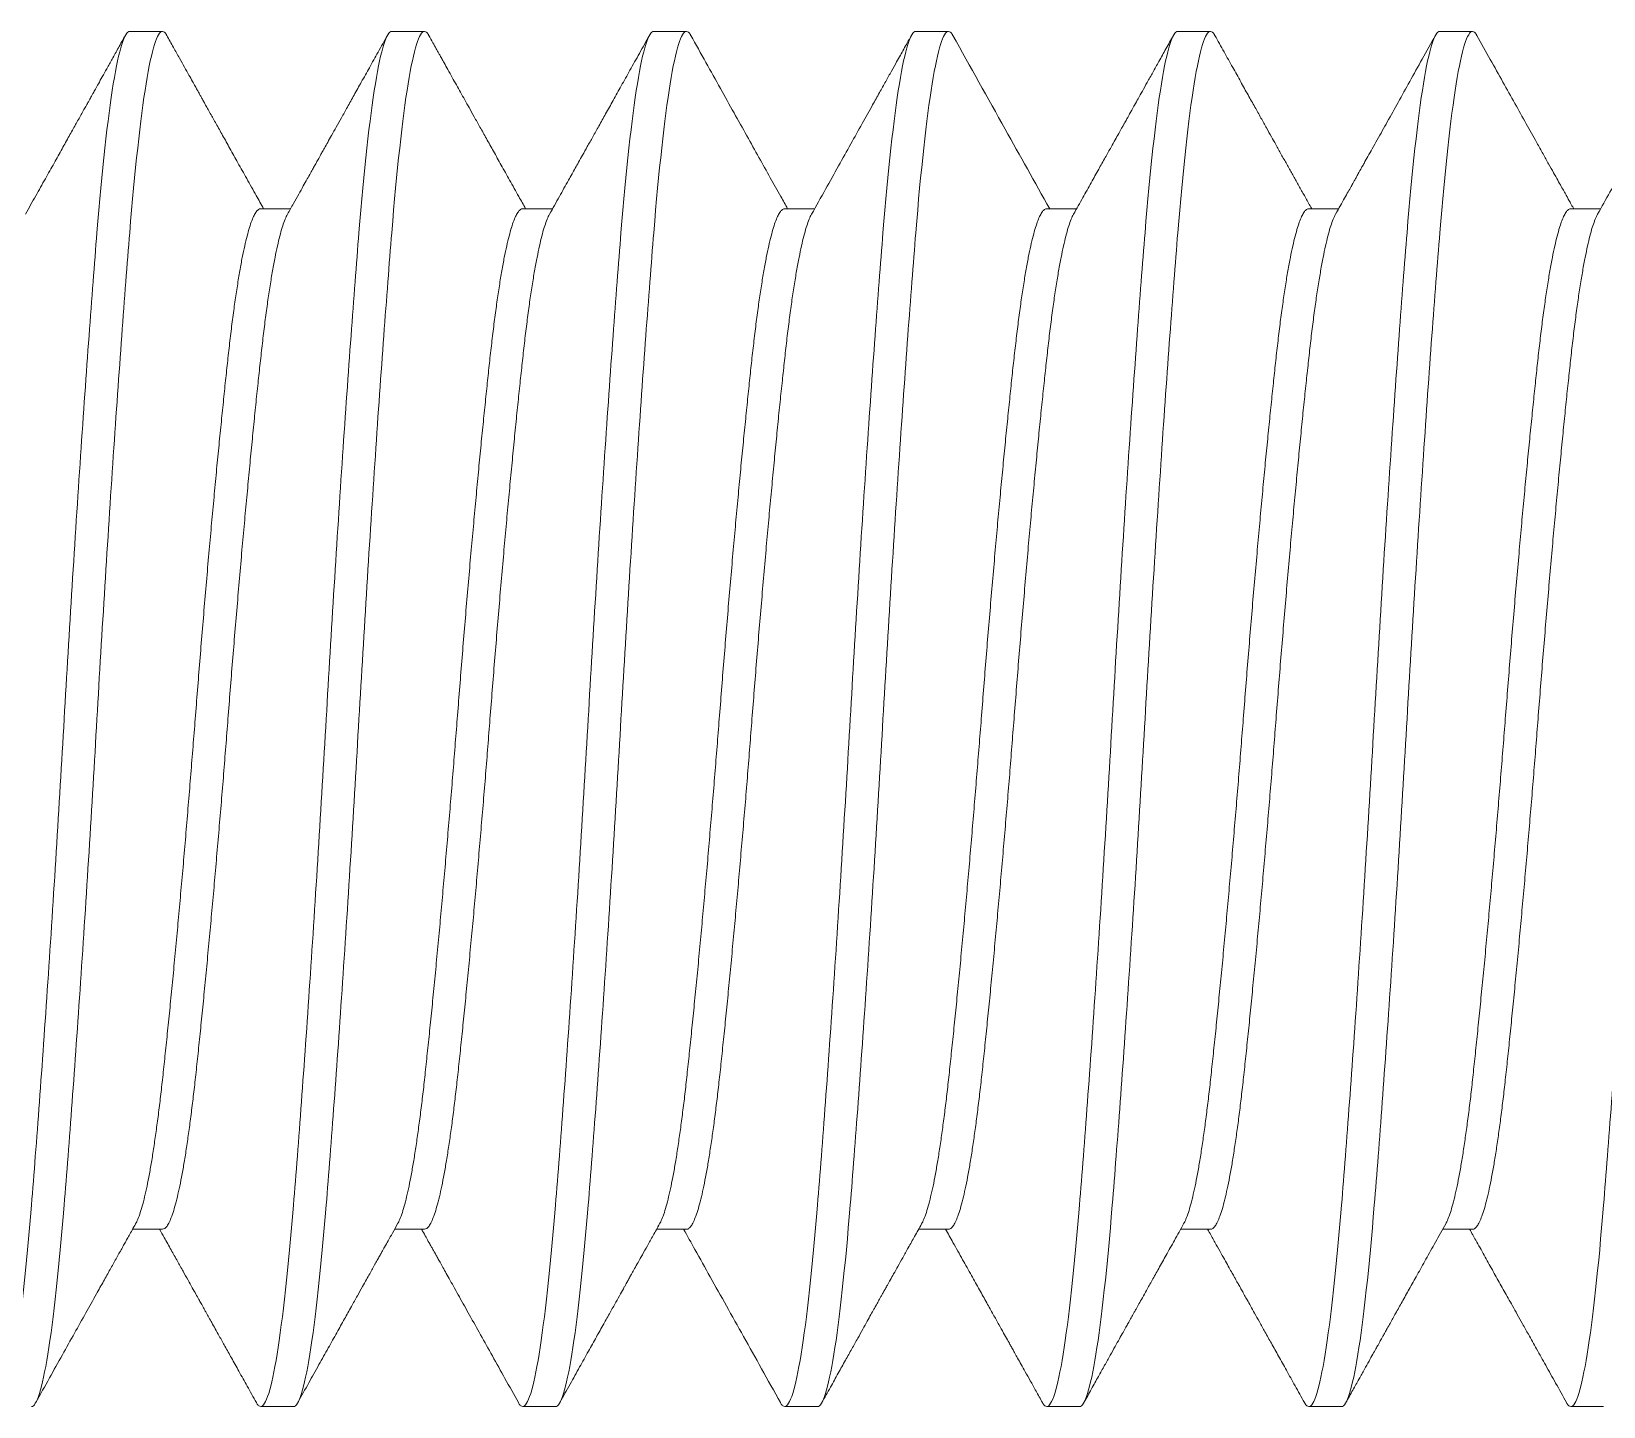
# Model space of a CAD drawing. Extents: x -82 to 113, y -82 to 93.
# Drawn here: x 26.8606 to 27.0481, y 69.8253 to 69.9893 of the extents above; entities that cross this region are included whole.
import ezdxf

# ---------------------------------------------------------------- set-up
doc = ezdxf.new("R2010")
doc.units = 0
doc.header["$MEASUREMENT"] = 0
doc.linetypes.add('SLD-Solid', pattern=[0])
doc.layers.get('0').update_dxf_attribs({"linetype": 'CONTINUOUS'})

# ---------------------------------------------------------------- blocks, each defined once
blk = doc.blocks.new('no 8-32 1.125')
at = {"color": 7, "linetype": 'SLD-Solid', "lineweight": 15}
for p, q in [((0.65625, 0.082), (0.65234, 0.082)), ((0.6875, 0.082), (0.68359, 0.082)), ((0.71875, 0.082), (0.71484, 0.082)), ((0.75, 0.082), (0.74609, 0.082)), ((0.78125, 0.082), (0.77734, 0.082)), ((0.8125, 0.082), (0.80859, 0.082)), ((0.64063, 0.06086), (0.63706, 0.06086)), ((0.67188, 0.06086), (0.66831, 0.06086)), ((0.70312, 0.06086), (0.69956, 0.06086)), ((0.73437, 0.06086), (0.73081, 0.06086)), ((0.76562, 0.06086), (0.76206, 0.06086)), ((0.79687, 0.06086), (0.79331, 0.06086)), ((0.65234, -0.06086), (0.65591, -0.06086)), ((0.68359, -0.06086), (0.68716, -0.06086)), ((0.71484, -0.06086), (0.71841, -0.06086)), ((0.74609, -0.06086), (0.74966, -0.06086)), ((0.77734, -0.06086), (0.78091, -0.06086)), ((0.80859, -0.06086), (0.81216, -0.06086)), ((0.63672, -0.082), (0.64063, -0.082)), ((0.66797, -0.082), (0.67187, -0.082)), ((0.69922, -0.082), (0.70312, -0.082)), ((0.73047, -0.082), (0.73437, -0.082)), ((0.76172, -0.082), (0.76562, -0.082)), ((0.79297, -0.082), (0.79688, -0.082))]:
    blk.add_line(p, q, dxfattribs=at)
for points, knots in [([(0.63672, -0.082), (0.63612, -0.082), (0.63544, -0.07992), (0.63409, -0.0716), (0.63341, -0.06538), (0.63221, -0.05059), (0.63154, -0.04143), (0.63018, -0.02133), (0.62951, -0.01046), (0.6283, 0.01046), (0.62763, 0.02133), (0.62628, 0.04143), (0.6256, 0.05059), (0.6244, 0.06538), (0.62372, 0.0716), (0.62237, 0.07992), (0.6217, 0.082), (0.62109, 0.082)], [0, 0, 0, 0, 0.125, 0.125, 0.25, 0.25, 0.375, 0.375, 0.5, 0.5, 0.625, 0.625, 0.75, 0.75, 0.875, 0.875, 1, 1, 1, 1]), ([(0.64063, -0.082), (0.64002, -0.082), (0.63935, -0.07992), (0.638, -0.0716), (0.63732, -0.06538), (0.63612, -0.05059), (0.63544, -0.04143), (0.63409, -0.02133), (0.63341, -0.01046), (0.63221, 0.01046), (0.63154, 0.02133), (0.63018, 0.04143), (0.62951, 0.05059), (0.6283, 0.06538), (0.62763, 0.0716), (0.62628, 0.07992), (0.6256, 0.082), (0.625, 0.082)], [0, 0, 0, 0, 0.125, 0.125, 0.25, 0.25, 0.375, 0.375, 0.5, 0.5, 0.625, 0.625, 0.75, 0.75, 0.875, 0.875, 1, 1, 1, 1]), ([(0.63742, 0.06021), (0.63728, 0.06046), (0.63703, 0.06092), (0.63667, 0.06156), (0.63636, 0.06212), (0.63606, 0.06264), (0.63576, 0.06319), (0.63543, 0.06378), (0.63497, 0.0646), (0.63436, 0.0657), (0.63358, 0.06709), (0.63261, 0.06881), (0.63146, 0.07088), (0.63011, 0.0733), (0.62866, 0.07589), (0.62712, 0.07865), (0.62606, 0.08055), (0.62552, 0.08153)], [0, 0, 0, 0, 0.035058, 0.064956, 0.089717, 0.113432, 0.139066, 0.166619, 0.196092, 0.255113, 0.320594, 0.392373, 0.497771, 0.611228, 0.732747, 0.862336, 1, 1, 1, 1]), ([(0.65183, 0.08153), (0.65146, 0.08087), (0.65077, 0.07963), (0.64978, 0.07786), (0.64889, 0.07627), (0.64811, 0.07487), (0.64747, 0.07371), (0.64694, 0.07277), (0.64653, 0.07204), (0.64621, 0.07147), (0.64598, 0.07104), (0.64581, 0.07075), (0.64569, 0.07052), (0.6456, 0.07037), (0.64554, 0.07026), (0.64547, 0.07014), (0.64537, 0.06995), (0.64519, 0.06964), (0.64494, 0.06918), (0.64459, 0.06856), (0.64416, 0.06779), (0.64365, 0.06688), (0.64306, 0.06582), (0.64239, 0.06462), (0.64164, 0.06328), (0.64093, 0.06201), (0.64046, 0.06119), (0.64028, 0.06086)], [0, 0, 0, 0, 0.094878, 0.180673, 0.257392, 0.325042, 0.383627, 0.425527, 0.461137, 0.49046, 0.508326, 0.522657, 0.533453, 0.540714, 0.544533, 0.549624, 0.558627, 0.571542, 0.594844, 0.625098, 0.662298, 0.706444, 0.757529, 0.81555, 0.880502, 0.952379, 1, 1, 1, 1]), ([(0.65234, 0.082), (0.65227, 0.08198), (0.65211, 0.08194), (0.65194, 0.08175), (0.65184, 0.08155), (0.65183, 0.08151)], [0, 0, 0, 0, 0.449375, 0.902575, 1, 1, 1, 1]), ([(0.66797, -0.082), (0.66737, -0.082), (0.66669, -0.07992), (0.66534, -0.0716), (0.66466, -0.06538), (0.66346, -0.05059), (0.66279, -0.04143), (0.66143, -0.02133), (0.66076, -0.01046), (0.65955, 0.01046), (0.65888, 0.02133), (0.65753, 0.04143), (0.65685, 0.05059), (0.65565, 0.06538), (0.65497, 0.0716), (0.65362, 0.07992), (0.65295, 0.082), (0.65234, 0.082)], [0, 0, 0, 0, 0.125, 0.125, 0.25, 0.25, 0.375, 0.375, 0.5, 0.5, 0.625, 0.625, 0.75, 0.75, 0.875, 0.875, 1, 1, 1, 1]), ([(0.67187, -0.082), (0.67127, -0.082), (0.6706, -0.07992), (0.66925, -0.0716), (0.66857, -0.06538), (0.66737, -0.05059), (0.66669, -0.04143), (0.66534, -0.02133), (0.66466, -0.01046), (0.66346, 0.01046), (0.66279, 0.02133), (0.66143, 0.04143), (0.66076, 0.05059), (0.65955, 0.06538), (0.65888, 0.0716), (0.65753, 0.07992), (0.65685, 0.082), (0.65625, 0.082)], [0, 0, 0, 0, 0.125, 0.125, 0.25, 0.25, 0.375, 0.375, 0.5, 0.5, 0.625, 0.625, 0.75, 0.75, 0.875, 0.875, 1, 1, 1, 1]), ([(0.66867, 0.06021), (0.66847, 0.06058), (0.66809, 0.06126), (0.66757, 0.06218), (0.66715, 0.06293), (0.66684, 0.06349), (0.66662, 0.06389), (0.66645, 0.06418), (0.66631, 0.06443), (0.66616, 0.0647), (0.66601, 0.06497), (0.66585, 0.06526), (0.66562, 0.06566), (0.66533, 0.06619), (0.66493, 0.0669), (0.66444, 0.06778), (0.66384, 0.06886), (0.66312, 0.07014), (0.6623, 0.07161), (0.66139, 0.07325), (0.66037, 0.07507), (0.65926, 0.07706), (0.65804, 0.07924), (0.6572, 0.08074), (0.65677, 0.08153)], [0, 0, 0, 0, 0.0517398, 0.0951227, 0.1301444, 0.1568006, 0.1745158, 0.1861396, 0.1978245, 0.2101675, 0.2231682, 0.2368272, 0.2511449, 0.2791149, 0.311686, 0.3506751, 0.4027741, 0.4631686, 0.5318622, 0.6088601, 0.6941663, 0.7877875, 0.8897299, 1, 1, 1, 1]), ([(0.68308, 0.08153), (0.68254, 0.08057), (0.68151, 0.07872), (0.68001, 0.07602), (0.6786, 0.0735), (0.67728, 0.07115), (0.67625, 0.0693), (0.67548, 0.06792), (0.67496, 0.06699), (0.6745, 0.06616), (0.67409, 0.06544), (0.6738, 0.06491), (0.67359, 0.06454), (0.67346, 0.0643), (0.67334, 0.06409), (0.67323, 0.06389), (0.6731, 0.06365), (0.67292, 0.06335), (0.6727, 0.06294), (0.6724, 0.06242), (0.67205, 0.06178), (0.67175, 0.06125), (0.67157, 0.06093), (0.67153, 0.06086)], [0, 0, 0, 0, 0.138756, 0.269153, 0.391203, 0.504916, 0.610301, 0.659826, 0.705173, 0.745258, 0.780084, 0.809653, 0.822465, 0.833964, 0.844149, 0.853022, 0.863314, 0.877685, 0.897503, 0.922765, 0.95347, 0.989614, 1, 1, 1, 1]), ([(0.68359, 0.082), (0.68352, 0.08198), (0.68336, 0.08194), (0.68319, 0.08175), (0.68309, 0.08155), (0.68308, 0.08151)], [0, 0, 0, 0, 0.449444, 0.902714, 1, 1, 1, 1]), ([(0.69922, -0.082), (0.69862, -0.082), (0.69794, -0.07992), (0.69659, -0.0716), (0.69591, -0.06538), (0.69471, -0.05059), (0.69404, -0.04143), (0.69268, -0.02133), (0.69201, -0.01046), (0.6908, 0.01046), (0.69013, 0.02133), (0.68878, 0.04143), (0.6881, 0.05059), (0.6869, 0.06538), (0.68622, 0.0716), (0.68487, 0.07992), (0.6842, 0.082), (0.68359, 0.082)], [0, 0, 0, 0, 0.125, 0.125, 0.25, 0.25, 0.375, 0.375, 0.5, 0.5, 0.625, 0.625, 0.75, 0.75, 0.875, 0.875, 1, 1, 1, 1]), ([(0.70312, -0.082), (0.70252, -0.082), (0.70185, -0.07992), (0.7005, -0.0716), (0.69982, -0.06538), (0.69862, -0.05059), (0.69794, -0.04143), (0.69659, -0.02133), (0.69591, -0.01046), (0.69471, 0.01046), (0.69404, 0.02133), (0.69268, 0.04143), (0.69201, 0.05059), (0.6908, 0.06538), (0.69013, 0.0716), (0.68878, 0.07992), (0.6881, 0.082), (0.6875, 0.082)], [0, 0, 0, 0, 0.125, 0.125, 0.25, 0.25, 0.375, 0.375, 0.5, 0.5, 0.625, 0.625, 0.75, 0.75, 0.875, 0.875, 1, 1, 1, 1]), ([(0.69992, 0.06021), (0.69966, 0.06068), (0.69917, 0.06155), (0.69849, 0.06278), (0.69789, 0.06385), (0.69738, 0.06476), (0.69696, 0.0655), (0.69664, 0.06607), (0.69641, 0.06648), (0.69626, 0.06676), (0.69613, 0.06699), (0.69601, 0.06721), (0.69587, 0.06746), (0.69561, 0.06792), (0.69522, 0.06862), (0.69466, 0.06963), (0.69399, 0.07083), (0.69322, 0.07221), (0.69235, 0.07375), (0.6914, 0.07546), (0.69035, 0.07734), (0.68922, 0.07938), (0.68843, 0.08079), (0.68802, 0.08153)], [0, 0, 0, 0, 0.0653687, 0.1231256, 0.1732644, 0.2157802, 0.2506674, 0.2779231, 0.2964734, 0.3083704, 0.3172781, 0.3277323, 0.3397472, 0.3533226, 0.3914971, 0.4383467, 0.4953977, 0.5601661, 0.632658, 0.7128791, 0.8008368, 0.8965413, 1, 1, 1, 1]), ([(0.71433, 0.08153), (0.71358, 0.08018), (0.71211, 0.07755), (0.70996, 0.0737), (0.70792, 0.07005), (0.70599, 0.0666), (0.70429, 0.06356), (0.70323, 0.06166), (0.70278, 0.06086)], [0, 0, 0, 0, 0.195578, 0.381662, 0.558258, 0.725374, 0.883017, 1, 1, 1, 1]), ([(0.71484, 0.082), (0.71477, 0.08198), (0.71461, 0.08194), (0.71444, 0.08175), (0.71434, 0.08155), (0.71433, 0.08151)], [0, 0, 0, 0, 0.449371, 0.902566, 1, 1, 1, 1]), ([(0.73047, -0.082), (0.72987, -0.082), (0.72919, -0.07992), (0.72784, -0.0716), (0.72716, -0.06538), (0.72596, -0.05059), (0.72529, -0.04143), (0.72393, -0.02133), (0.72326, -0.01046), (0.72205, 0.01046), (0.72138, 0.02133), (0.72003, 0.04143), (0.71935, 0.05059), (0.71815, 0.06538), (0.71747, 0.0716), (0.71612, 0.07992), (0.71545, 0.082), (0.71484, 0.082)], [0, 0, 0, 0, 0.125, 0.125, 0.25, 0.25, 0.375, 0.375, 0.5, 0.5, 0.625, 0.625, 0.75, 0.75, 0.875, 0.875, 1, 1, 1, 1]), ([(0.73437, -0.082), (0.73377, -0.082), (0.7331, -0.07992), (0.73175, -0.0716), (0.73107, -0.06538), (0.72987, -0.05059), (0.72919, -0.04143), (0.72784, -0.02133), (0.72716, -0.01046), (0.72596, 0.01046), (0.72529, 0.02133), (0.72393, 0.04143), (0.72326, 0.05059), (0.72205, 0.06538), (0.72138, 0.0716), (0.72003, 0.07992), (0.71935, 0.082), (0.71875, 0.082)], [0, 0, 0, 0, 0.125, 0.125, 0.25, 0.25, 0.375, 0.375, 0.5, 0.5, 0.625, 0.625, 0.75, 0.75, 0.875, 0.875, 1, 1, 1, 1]), ([(0.73117, 0.06022), (0.73089, 0.06071), (0.73036, 0.06166), (0.72961, 0.063), (0.72894, 0.0642), (0.72836, 0.06524), (0.72786, 0.06613), (0.72745, 0.06687), (0.72712, 0.06746), (0.72685, 0.06794), (0.72663, 0.06834), (0.72642, 0.0687), (0.72624, 0.06903), (0.7261, 0.06928), (0.72598, 0.0695), (0.72585, 0.06973), (0.72568, 0.07003), (0.72543, 0.07048), (0.72509, 0.07109), (0.72465, 0.07188), (0.72413, 0.07282), (0.72352, 0.07391), (0.72283, 0.07515), (0.72205, 0.07653), (0.7212, 0.07807), (0.72026, 0.07975), (0.71961, 0.08092), (0.71927, 0.08153)], [0, 0, 0, 0, 0.070211, 0.133329, 0.18935, 0.238266, 0.280071, 0.314764, 0.34234, 0.363189, 0.381655, 0.398942, 0.414701, 0.42725, 0.434826, 0.445168, 0.459414, 0.47756, 0.507825, 0.545031, 0.589176, 0.640267, 0.698306, 0.763293, 0.835235, 0.914135, 1, 1, 1, 1]), ([(0.74558, 0.08153), (0.74532, 0.08107), (0.74484, 0.0802), (0.74416, 0.07898), (0.74356, 0.07792), (0.74306, 0.07702), (0.74265, 0.07628), (0.74233, 0.07571), (0.7421, 0.07529), (0.74194, 0.07501), (0.74182, 0.07479), (0.7417, 0.07457), (0.74155, 0.07432), (0.7413, 0.07387), (0.74091, 0.07317), (0.74035, 0.07216), (0.73968, 0.07097), (0.73891, 0.06958), (0.73805, 0.06803), (0.73709, 0.06632), (0.73603, 0.06443), (0.735, 0.06259), (0.73432, 0.06138), (0.73403, 0.06086)], [0, 0, 0, 0, 0.066791, 0.125832, 0.177128, 0.220679, 0.256491, 0.284563, 0.303783, 0.316264, 0.325337, 0.335978, 0.348237, 0.362114, 0.401223, 0.449312, 0.508084, 0.574987, 0.650015, 0.733158, 0.824406, 0.923748, 1, 1, 1, 1]), ([(0.74609, 0.082), (0.74602, 0.08198), (0.74586, 0.08194), (0.74569, 0.08175), (0.74559, 0.08155), (0.74558, 0.08151)], [0, 0, 0, 0, 0.449293, 0.902409, 1, 1, 1, 1]), ([(0.76172, -0.082), (0.76112, -0.082), (0.76044, -0.07992), (0.75909, -0.0716), (0.75841, -0.06538), (0.75721, -0.05059), (0.75654, -0.04143), (0.75518, -0.02133), (0.75451, -0.01046), (0.7533, 0.01046), (0.75263, 0.02133), (0.75128, 0.04143), (0.7506, 0.05059), (0.7494, 0.06538), (0.74872, 0.0716), (0.74737, 0.07992), (0.7467, 0.082), (0.74609, 0.082)], [0, 0, 0, 0, 0.125, 0.125, 0.25, 0.25, 0.375, 0.375, 0.5, 0.5, 0.625, 0.625, 0.75, 0.75, 0.875, 0.875, 1, 1, 1, 1]), ([(0.76562, -0.082), (0.76502, -0.082), (0.76435, -0.07992), (0.763, -0.0716), (0.76232, -0.06538), (0.76112, -0.05059), (0.76044, -0.04143), (0.75909, -0.02133), (0.75841, -0.01046), (0.75721, 0.01046), (0.75654, 0.02133), (0.75518, 0.04143), (0.75451, 0.05059), (0.7533, 0.06538), (0.75263, 0.0716), (0.75128, 0.07992), (0.7506, 0.082), (0.75, 0.082)], [0, 0, 0, 0, 0.125, 0.125, 0.25, 0.25, 0.375, 0.375, 0.5, 0.5, 0.625, 0.625, 0.75, 0.75, 0.875, 0.875, 1, 1, 1, 1]), ([(0.76242, 0.06021), (0.76206, 0.06087), (0.76136, 0.06212), (0.76037, 0.06389), (0.75948, 0.06548), (0.75869, 0.06688), (0.75804, 0.06804), (0.75752, 0.06899), (0.7571, 0.06972), (0.75678, 0.0703), (0.75655, 0.07072), (0.75638, 0.07102), (0.75625, 0.07124), (0.75617, 0.0714), (0.75611, 0.07151), (0.75604, 0.07163), (0.75594, 0.07182), (0.75576, 0.07213), (0.75551, 0.07258), (0.75516, 0.0732), (0.75473, 0.07397), (0.75422, 0.07488), (0.75364, 0.07593), (0.75297, 0.07713), (0.75222, 0.07847), (0.7514, 0.07995), (0.75082, 0.08099), (0.75052, 0.08153)], [0, 0, 0, 0, 0.092138, 0.175505, 0.250094, 0.315894, 0.372901, 0.413683, 0.448351, 0.476901, 0.494296, 0.508249, 0.518757, 0.525822, 0.52953, 0.534453, 0.543152, 0.555625, 0.578127, 0.607344, 0.643274, 0.685922, 0.735287, 0.791375, 0.854188, 0.923727, 1, 1, 1, 1]), ([(0.77683, 0.08153), (0.77645, 0.08086), (0.77574, 0.07957), (0.7747, 0.07772), (0.77376, 0.07603), (0.77291, 0.07451), (0.77215, 0.07315), (0.77148, 0.07195), (0.77091, 0.07092), (0.77042, 0.07005), (0.77003, 0.06934), (0.76974, 0.06883), (0.76954, 0.06847), (0.76939, 0.06821), (0.76925, 0.06796), (0.76911, 0.0677), (0.76897, 0.06746), (0.76884, 0.06722), (0.76868, 0.06694), (0.76847, 0.06655), (0.76818, 0.06604), (0.76782, 0.0654), (0.76739, 0.06462), (0.76688, 0.06371), (0.76629, 0.06266), (0.76575, 0.0617), (0.76541, 0.06108), (0.76528, 0.06086)], [0, 0, 0, 0, 0.097415, 0.186909, 0.268486, 0.342154, 0.407917, 0.46578, 0.515746, 0.557817, 0.591998, 0.61829, 0.632242, 0.643953, 0.656212, 0.66905, 0.681584, 0.691302, 0.704084, 0.722236, 0.746889, 0.778041, 0.815689, 0.859832, 0.910463, 0.967579, 1, 1, 1, 1]), ([(0.77734, 0.082), (0.77727, 0.08198), (0.77711, 0.08194), (0.77694, 0.08175), (0.77684, 0.08155), (0.77683, 0.08151)], [0, 0, 0, 0, 0.449589, 0.903004, 1, 1, 1, 1]), ([(0.79297, -0.082), (0.79237, -0.082), (0.79169, -0.07992), (0.79034, -0.0716), (0.78966, -0.06538), (0.78846, -0.05059), (0.78779, -0.04143), (0.78643, -0.02133), (0.78576, -0.01046), (0.78455, 0.01046), (0.78388, 0.02133), (0.78253, 0.04143), (0.78185, 0.05059), (0.78065, 0.06538), (0.77997, 0.0716), (0.77862, 0.07992), (0.77795, 0.082), (0.77734, 0.082)], [0, 0, 0, 0, 0.125, 0.125, 0.25, 0.25, 0.375, 0.375, 0.5, 0.5, 0.625, 0.625, 0.75, 0.75, 0.875, 0.875, 1, 1, 1, 1]), ([(0.79688, -0.082), (0.79627, -0.082), (0.7956, -0.07992), (0.79425, -0.0716), (0.79357, -0.06538), (0.79237, -0.05059), (0.79169, -0.04143), (0.79034, -0.02133), (0.78966, -0.01046), (0.78846, 0.01046), (0.78779, 0.02133), (0.78643, 0.04143), (0.78576, 0.05059), (0.78455, 0.06538), (0.78388, 0.0716), (0.78253, 0.07992), (0.78185, 0.082), (0.78125, 0.082)], [0, 0, 0, 0, 0.125, 0.125, 0.25, 0.25, 0.375, 0.375, 0.5, 0.5, 0.625, 0.625, 0.75, 0.75, 0.875, 0.875, 1, 1, 1, 1]), ([(0.79367, 0.06021), (0.79326, 0.06095), (0.79248, 0.06235), (0.79134, 0.06438), (0.7903, 0.06625), (0.78935, 0.06794), (0.7885, 0.06947), (0.78773, 0.07083), (0.78715, 0.07188), (0.78672, 0.07265), (0.78643, 0.07317), (0.7862, 0.07358), (0.78602, 0.07391), (0.78588, 0.07416), (0.78574, 0.0744), (0.78557, 0.07472), (0.78531, 0.07518), (0.78495, 0.07582), (0.7845, 0.07663), (0.78395, 0.07761), (0.78331, 0.07877), (0.78257, 0.08009), (0.78204, 0.08103), (0.78177, 0.08153)], [0, 0, 0, 0, 0.103043, 0.198276, 0.285689, 0.365269, 0.437007, 0.500897, 0.556929, 0.585224, 0.609194, 0.628834, 0.644143, 0.655123, 0.663839, 0.677784, 0.699748, 0.729729, 0.767731, 0.813756, 0.867806, 0.929887, 1, 1, 1, 1]), ([(0.80808, 0.08153), (0.80765, 0.08075), (0.80682, 0.07927), (0.80563, 0.07714), (0.80455, 0.0752), (0.80363, 0.07355), (0.80286, 0.07218), (0.80223, 0.07105), (0.80166, 0.07003), (0.80099, 0.06882), (0.80018, 0.06739), (0.79923, 0.06568), (0.79826, 0.06394), (0.79735, 0.06233), (0.79677, 0.06129), (0.79653, 0.06086)], [0, 0, 0, 0, 0.112282, 0.215382, 0.309309, 0.394069, 0.454238, 0.508756, 0.557622, 0.602212, 0.683583, 0.766067, 0.84966, 0.937093, 1, 1, 1, 1]), ([(0.80859, 0.082), (0.80852, 0.08198), (0.80836, 0.08194), (0.80819, 0.08175), (0.80809, 0.08155), (0.80808, 0.08151)], [0, 0, 0, 0, 0.449304, 0.902432, 1, 1, 1, 1]), ([(0.82422, -0.082), (0.82362, -0.082), (0.82294, -0.07992), (0.82159, -0.0716), (0.82091, -0.06538), (0.81971, -0.05059), (0.81904, -0.04143), (0.81768, -0.02133), (0.81701, -0.01046), (0.8158, 0.01046), (0.81513, 0.02133), (0.81378, 0.04143), (0.8131, 0.05059), (0.8119, 0.06538), (0.81122, 0.0716), (0.80987, 0.07992), (0.8092, 0.082), (0.80859, 0.082)], [0, 0, 0, 0, 0.125, 0.125, 0.25, 0.25, 0.375, 0.375, 0.5, 0.5, 0.625, 0.625, 0.75, 0.75, 0.875, 0.875, 1, 1, 1, 1]), ([(0.65234, -0.06086), (0.65226, -0.06084), (0.65209, -0.06081), (0.65182, -0.06053), (0.65155, -0.06008), (0.65128, -0.05945), (0.651, -0.05863), (0.65072, -0.05762), (0.65043, -0.05644), (0.65014, -0.05506), (0.64985, -0.05348), (0.64956, -0.0517), (0.64927, -0.04976), (0.64898, -0.04766), (0.64871, -0.04542), (0.64844, -0.04309), (0.64818, -0.04067), (0.64792, -0.03815), (0.64765, -0.03549), (0.64737, -0.03271), (0.64709, -0.02982), (0.64681, -0.02683), (0.64652, -0.02375), (0.64624, -0.02054), (0.64594, -0.01722), (0.64565, -0.01381), (0.64536, -0.01036), (0.64508, -0.0069), (0.6448, -0.00345), (0.64454, -0.00005), (0.64427, 0.00329), (0.64401, 0.00658), (0.64374, 0.00989), (0.64346, 0.01318), (0.64319, 0.01645), (0.6429, 0.01968), (0.64262, 0.02285), (0.64233, 0.02601), (0.64204, 0.02912), (0.64174, 0.03217), (0.64146, 0.0351), (0.64117, 0.0379), (0.64089, 0.04055), (0.64063, 0.04302), (0.64037, 0.04532), (0.6401, 0.04746), (0.63983, 0.04947), (0.63956, 0.05135), (0.63928, 0.05309), (0.639, 0.05466), (0.63871, 0.05607), (0.63842, 0.05732), (0.63813, 0.05841), (0.63784, 0.0593), (0.6376, 0.0599), (0.63747, 0.06012), (0.63742, 0.06019)], [0, 0, 0, 0, 0.0179451, 0.0360839, 0.0543668, 0.0727675, 0.0912586, 0.1098118, 0.1283983, 0.146989, 0.1664374, 0.1858252, 0.2051195, 0.2242888, 0.2433027, 0.2621323, 0.280102, 0.2982408, 0.3165237, 0.3349244, 0.3534154, 0.3719686, 0.3905552, 0.4091459, 0.4285943, 0.447982, 0.4672764, 0.4864457, 0.5054596, 0.5242891, 0.5422588, 0.5603976, 0.5786805, 0.5970812, 0.6155723, 0.6341255, 0.652712, 0.6713027, 0.6907511, 0.7101389, 0.7294332, 0.7486026, 0.7676165, 0.786446, 0.8044157, 0.8225545, 0.8408374, 0.8592381, 0.8777292, 0.8962824, 0.9148689, 0.9334596, 0.952908, 0.9722957, 0.9915901, 1, 1, 1, 1]), ([(0.65554, -0.0602), (0.65552, -0.06015), (0.6554, -0.05996), (0.65518, -0.05944), (0.6549, -0.05863), (0.65462, -0.05762), (0.65434, -0.05644), (0.65405, -0.05506), (0.65376, -0.05348), (0.65346, -0.0517), (0.65317, -0.04976), (0.65289, -0.04766), (0.65261, -0.04542), (0.65235, -0.04309), (0.65209, -0.04067), (0.65182, -0.03815), (0.65155, -0.03549), (0.65128, -0.03271), (0.651, -0.02982), (0.65072, -0.02683), (0.65043, -0.02375), (0.65014, -0.02054), (0.64985, -0.01722), (0.64956, -0.01381), (0.64927, -0.01036), (0.64898, -0.0069), (0.64871, -0.00345), (0.64844, -0.00005), (0.64818, 0.00329), (0.64792, 0.00658), (0.64765, 0.00989), (0.64737, 0.01318), (0.64709, 0.01645), (0.64681, 0.01968), (0.64652, 0.02285), (0.64624, 0.02601), (0.64594, 0.02912), (0.64565, 0.03217), (0.64536, 0.0351), (0.64508, 0.0379), (0.6448, 0.04055), (0.64454, 0.04302), (0.64427, 0.04532), (0.64401, 0.04746), (0.64374, 0.04947), (0.64346, 0.05135), (0.64319, 0.05309), (0.6429, 0.05466), (0.64262, 0.05607), (0.64233, 0.05732), (0.64204, 0.05841), (0.64174, 0.05931), (0.64146, 0.06001), (0.64117, 0.0605), (0.64089, 0.0608), (0.64071, 0.06084), (0.64063, 0.06086)], [0, 0, 0, 0, 0.005813, 0.024213, 0.042704, 0.061257, 0.079843, 0.098433, 0.117882, 0.137269, 0.156563, 0.175732, 0.194746, 0.213575, 0.231544, 0.249683, 0.267965, 0.286366, 0.304857, 0.32341, 0.341996, 0.360586, 0.380034, 0.399422, 0.418716, 0.437885, 0.456898, 0.475728, 0.493697, 0.511836, 0.530118, 0.548519, 0.567009, 0.585562, 0.604149, 0.622739, 0.642187, 0.661574, 0.680869, 0.700038, 0.719051, 0.73788, 0.75585, 0.773988, 0.792271, 0.810671, 0.829162, 0.847715, 0.866301, 0.884892, 0.90434, 0.923727, 0.943021, 0.96219, 0.981204, 1, 1, 1, 1]), ([(0.68359, -0.06086), (0.68351, -0.06084), (0.68334, -0.06081), (0.68307, -0.06053), (0.6828, -0.06008), (0.68253, -0.05945), (0.68225, -0.05863), (0.68197, -0.05762), (0.68168, -0.05644), (0.68139, -0.05506), (0.6811, -0.05348), (0.68081, -0.0517), (0.68052, -0.04976), (0.68023, -0.04766), (0.67996, -0.04542), (0.67969, -0.04309), (0.67943, -0.04067), (0.67917, -0.03815), (0.6789, -0.03549), (0.67862, -0.03271), (0.67834, -0.02982), (0.67806, -0.02683), (0.67778, -0.02375), (0.67749, -0.02054), (0.67719, -0.01722), (0.6769, -0.01381), (0.67661, -0.01036), (0.67633, -0.0069), (0.67605, -0.00345), (0.67579, -0.00005), (0.67552, 0.00329), (0.67526, 0.00658), (0.67499, 0.00989), (0.67471, 0.01318), (0.67444, 0.01645), (0.67415, 0.01968), (0.67387, 0.02285), (0.67358, 0.02601), (0.67329, 0.02912), (0.67299, 0.03217), (0.67271, 0.0351), (0.67242, 0.0379), (0.67214, 0.04055), (0.67188, 0.04302), (0.67162, 0.04532), (0.67135, 0.04746), (0.67108, 0.04947), (0.67081, 0.05135), (0.67053, 0.05309), (0.67025, 0.05466), (0.66996, 0.05607), (0.66967, 0.05732), (0.66938, 0.05841), (0.66909, 0.0593), (0.66885, 0.0599), (0.66872, 0.06012), (0.66867, 0.06019)], [0, 0, 0, 0, 0.017963, 0.036102, 0.054384, 0.072785, 0.091275, 0.109828, 0.128414, 0.147005, 0.166453, 0.18584, 0.205134, 0.224303, 0.243317, 0.262146, 0.280115, 0.298254, 0.316536, 0.334937, 0.353427, 0.37198, 0.390566, 0.409157, 0.428605, 0.447992, 0.467286, 0.486455, 0.505469, 0.524298, 0.542267, 0.560406, 0.578688, 0.597089, 0.615579, 0.634132, 0.652718, 0.671309, 0.690757, 0.710144, 0.729438, 0.748607, 0.767621, 0.78645, 0.804419, 0.822558, 0.84084, 0.859241, 0.877731, 0.896284, 0.91487, 0.933461, 0.952909, 0.972296, 0.99159, 1, 1, 1, 1]), ([(0.68679, -0.0602), (0.68677, -0.06015), (0.68665, -0.05996), (0.68643, -0.05944), (0.68615, -0.05863), (0.68587, -0.05762), (0.68559, -0.05644), (0.6853, -0.05506), (0.68501, -0.05348), (0.68471, -0.0517), (0.68442, -0.04976), (0.68414, -0.04766), (0.68386, -0.04542), (0.6836, -0.04309), (0.68334, -0.04067), (0.68307, -0.03815), (0.6828, -0.03549), (0.68253, -0.03271), (0.68225, -0.02982), (0.68197, -0.02683), (0.68168, -0.02375), (0.68139, -0.02054), (0.6811, -0.01722), (0.68081, -0.01381), (0.68052, -0.01036), (0.68023, -0.0069), (0.67996, -0.00345), (0.67969, -0.00005), (0.67943, 0.00329), (0.67917, 0.00658), (0.6789, 0.00989), (0.67862, 0.01318), (0.67834, 0.01645), (0.67806, 0.01968), (0.67778, 0.02285), (0.67749, 0.02601), (0.67719, 0.02912), (0.6769, 0.03217), (0.67661, 0.0351), (0.67633, 0.0379), (0.67605, 0.04055), (0.67579, 0.04302), (0.67552, 0.04532), (0.67526, 0.04746), (0.67499, 0.04947), (0.67471, 0.05135), (0.67444, 0.05309), (0.67415, 0.05466), (0.67387, 0.05607), (0.67358, 0.05732), (0.67329, 0.05841), (0.67299, 0.05931), (0.67271, 0.06001), (0.67242, 0.0605), (0.67214, 0.0608), (0.67196, 0.06084), (0.67188, 0.06086)], [0, 0, 0, 0, 0.005789, 0.024189, 0.04268, 0.061233, 0.07982, 0.09841, 0.117859, 0.137246, 0.15654, 0.17571, 0.194723, 0.213553, 0.231522, 0.249661, 0.267944, 0.286344, 0.304835, 0.323388, 0.341975, 0.360565, 0.380014, 0.399401, 0.418695, 0.437865, 0.456878, 0.475708, 0.493677, 0.511816, 0.530099, 0.548499, 0.56699, 0.585543, 0.60413, 0.62272, 0.642169, 0.661556, 0.68085, 0.70002, 0.719033, 0.737863, 0.755832, 0.773971, 0.792254, 0.810654, 0.829145, 0.847698, 0.866285, 0.884875, 0.904324, 0.923711, 0.943005, 0.962175, 0.981188, 1, 1, 1, 1]), ([(0.71484, -0.06086), (0.71484, -0.06086), (0.71476, -0.06089), (0.71459, -0.06079), (0.71432, -0.06054), (0.71405, -0.06008), (0.71378, -0.05945), (0.7135, -0.05863), (0.71322, -0.05762), (0.71293, -0.05644), (0.71264, -0.05506), (0.71235, -0.05348), (0.71206, -0.0517), (0.71177, -0.04976), (0.71148, -0.04766), (0.71121, -0.04542), (0.71094, -0.04309), (0.71068, -0.04067), (0.71042, -0.03815), (0.71015, -0.03549), (0.70987, -0.03271), (0.70959, -0.02982), (0.70931, -0.02683), (0.70902, -0.02375), (0.70874, -0.02054), (0.70844, -0.01722), (0.70815, -0.01381), (0.70786, -0.01036), (0.70758, -0.0069), (0.7073, -0.00345), (0.70704, -0.00005), (0.70677, 0.00329), (0.70651, 0.00658), (0.70624, 0.00989), (0.70596, 0.01318), (0.70569, 0.01645), (0.7054, 0.01968), (0.70512, 0.02285), (0.70483, 0.02601), (0.70454, 0.02912), (0.70424, 0.03217), (0.70395, 0.0351), (0.70367, 0.0379), (0.70339, 0.04055), (0.70313, 0.04302), (0.70287, 0.04532), (0.7026, 0.04746), (0.70233, 0.04947), (0.70206, 0.05135), (0.70178, 0.05309), (0.7015, 0.05466), (0.70121, 0.05607), (0.70092, 0.05732), (0.70063, 0.05841), (0.70034, 0.0593), (0.7001, 0.0599), (0.69997, 0.06012), (0.69992, 0.06019)], [0, 0, 0, 0, 0.000016, 0.017985, 0.036123, 0.054405, 0.072804, 0.091294, 0.109847, 0.128432, 0.147022, 0.166469, 0.185856, 0.205149, 0.224318, 0.243331, 0.262159, 0.280128, 0.298266, 0.316548, 0.334947, 0.353437, 0.37199, 0.390575, 0.409165, 0.428612, 0.447999, 0.467292, 0.48646, 0.505473, 0.524302, 0.542271, 0.560408, 0.57869, 0.59709, 0.61558, 0.634132, 0.652718, 0.671308, 0.690755, 0.710142, 0.729435, 0.748603, 0.767616, 0.786445, 0.804413, 0.822551, 0.840833, 0.859233, 0.877723, 0.896275, 0.914861, 0.933451, 0.952898, 0.972285, 0.991578, 1, 1, 1, 1]), ([(0.71804, -0.0602), (0.71802, -0.06015), (0.7179, -0.05996), (0.71768, -0.05944), (0.7174, -0.05863), (0.71712, -0.05762), (0.71684, -0.05644), (0.71655, -0.05506), (0.71626, -0.05348), (0.71596, -0.0517), (0.71567, -0.04976), (0.71539, -0.04766), (0.71511, -0.04542), (0.71485, -0.04309), (0.71459, -0.04067), (0.71432, -0.03815), (0.71405, -0.03549), (0.71378, -0.03271), (0.7135, -0.02982), (0.71322, -0.02683), (0.71293, -0.02375), (0.71264, -0.02054), (0.71235, -0.01722), (0.71206, -0.01381), (0.71177, -0.01036), (0.71148, -0.0069), (0.71121, -0.00345), (0.71094, -0.00005), (0.71068, 0.00329), (0.71042, 0.00658), (0.71015, 0.00989), (0.70987, 0.01318), (0.70959, 0.01645), (0.70931, 0.01968), (0.70902, 0.02285), (0.70874, 0.02601), (0.70844, 0.02912), (0.70815, 0.03217), (0.70786, 0.0351), (0.70758, 0.0379), (0.7073, 0.04055), (0.70704, 0.04302), (0.70677, 0.04532), (0.70651, 0.04746), (0.70624, 0.04947), (0.70596, 0.05135), (0.70569, 0.05309), (0.7054, 0.05466), (0.70512, 0.05607), (0.70483, 0.05732), (0.70454, 0.05841), (0.70424, 0.05931), (0.70395, 0.06), (0.70368, 0.0605), (0.70338, 0.06078), (0.70325, 0.06089), (0.70312, 0.06086), (0.70312, 0.06086)], [0, 0, 0, 0, 0.005808, 0.024208, 0.042698, 0.06125, 0.079836, 0.098426, 0.117873, 0.13726, 0.156553, 0.175722, 0.194735, 0.213563, 0.231532, 0.24967, 0.267952, 0.286352, 0.304842, 0.323394, 0.34198, 0.36057, 0.380017, 0.399404, 0.418698, 0.437866, 0.456879, 0.475708, 0.493677, 0.511814, 0.530096, 0.548496, 0.566986, 0.585539, 0.604124, 0.622714, 0.642162, 0.661549, 0.680842, 0.70001, 0.719023, 0.737852, 0.755821, 0.773959, 0.792241, 0.810641, 0.829131, 0.847683, 0.866269, 0.884859, 0.904306, 0.923693, 0.942986, 0.962155, 0.981168, 0.999996, 1, 1, 1, 1]), ([(0.74609, -0.06086), (0.74609, -0.06086), (0.74601, -0.06089), (0.74584, -0.06079), (0.74557, -0.06054), (0.7453, -0.06008), (0.74503, -0.05945), (0.74475, -0.05863), (0.74447, -0.05762), (0.74418, -0.05644), (0.74389, -0.05506), (0.7436, -0.05348), (0.74331, -0.0517), (0.74302, -0.04976), (0.74273, -0.04766), (0.74246, -0.04542), (0.74219, -0.04309), (0.74193, -0.04067), (0.74167, -0.03815), (0.7414, -0.03549), (0.74112, -0.03271), (0.74084, -0.02982), (0.74056, -0.02683), (0.74027, -0.02375), (0.73999, -0.02054), (0.73969, -0.01722), (0.7394, -0.01381), (0.73911, -0.01036), (0.73883, -0.0069), (0.73855, -0.00345), (0.73829, -0.00005), (0.73802, 0.00329), (0.73776, 0.00658), (0.73749, 0.00989), (0.73721, 0.01318), (0.73694, 0.01645), (0.73665, 0.01968), (0.73637, 0.02285), (0.73608, 0.02601), (0.73579, 0.02912), (0.73549, 0.03217), (0.73521, 0.0351), (0.73492, 0.0379), (0.73464, 0.04055), (0.73438, 0.04302), (0.73412, 0.04532), (0.73385, 0.04746), (0.73358, 0.04947), (0.73331, 0.05135), (0.73303, 0.05309), (0.73275, 0.05466), (0.73246, 0.05607), (0.73217, 0.05732), (0.73188, 0.05841), (0.73159, 0.0593), (0.73135, 0.0599), (0.73122, 0.06012), (0.73117, 0.06019)], [0, 0, 0, 0, 0.000038, 0.018006, 0.036143, 0.054425, 0.072824, 0.091313, 0.109865, 0.128449, 0.147038, 0.166485, 0.185871, 0.205164, 0.224331, 0.243343, 0.262171, 0.280139, 0.298277, 0.316558, 0.334957, 0.353446, 0.371998, 0.390583, 0.409172, 0.428618, 0.448004, 0.467297, 0.486464, 0.505477, 0.524305, 0.542273, 0.56041, 0.578691, 0.59709, 0.615579, 0.634131, 0.652716, 0.671305, 0.690752, 0.710138, 0.72943, 0.748598, 0.76761, 0.786438, 0.804406, 0.822543, 0.840824, 0.859223, 0.877713, 0.896264, 0.914849, 0.933438, 0.952885, 0.972271, 0.991563, 1, 1, 1, 1]), ([(0.74929, -0.0602), (0.74927, -0.06015), (0.74915, -0.05996), (0.74893, -0.05944), (0.74865, -0.05863), (0.74837, -0.05762), (0.74809, -0.05644), (0.7478, -0.05506), (0.74751, -0.05348), (0.74721, -0.0517), (0.74692, -0.04976), (0.74664, -0.04766), (0.74636, -0.04542), (0.7461, -0.04309), (0.74584, -0.04067), (0.74557, -0.03815), (0.7453, -0.03549), (0.74503, -0.03271), (0.74475, -0.02982), (0.74447, -0.02683), (0.74418, -0.02375), (0.74389, -0.02054), (0.7436, -0.01722), (0.74331, -0.01381), (0.74302, -0.01036), (0.74273, -0.0069), (0.74246, -0.00345), (0.74219, -0.00005), (0.74193, 0.00329), (0.74167, 0.00658), (0.7414, 0.00989), (0.74112, 0.01318), (0.74084, 0.01645), (0.74056, 0.01968), (0.74027, 0.02285), (0.73999, 0.02601), (0.73969, 0.02912), (0.7394, 0.03217), (0.73911, 0.0351), (0.73883, 0.0379), (0.73855, 0.04055), (0.73829, 0.04302), (0.73802, 0.04532), (0.73776, 0.04746), (0.73749, 0.04947), (0.73721, 0.05135), (0.73694, 0.05309), (0.73665, 0.05466), (0.73637, 0.05607), (0.73608, 0.05732), (0.73579, 0.05841), (0.73549, 0.05931), (0.73521, 0.06), (0.73492, 0.0605), (0.73465, 0.06078), (0.73446, 0.06089), (0.73437, 0.06086), (0.73437, 0.06086)], [0, 0, 0, 0, 0.005814, 0.024214, 0.042703, 0.061255, 0.07984, 0.098429, 0.117876, 0.137262, 0.156555, 0.175723, 0.194735, 0.213563, 0.231532, 0.249669, 0.26795, 0.28635, 0.304839, 0.323391, 0.341976, 0.360565, 0.380012, 0.399398, 0.418691, 0.437859, 0.456871, 0.475699, 0.493668, 0.511805, 0.530086, 0.548486, 0.566975, 0.585527, 0.604112, 0.622701, 0.642148, 0.661534, 0.680827, 0.699995, 0.719007, 0.737835, 0.755804, 0.773941, 0.792222, 0.810622, 0.829111, 0.847663, 0.866248, 0.884837, 0.904284, 0.92367, 0.942963, 0.962131, 0.981143, 0.999971, 1, 1, 1, 1]), ([(0.77734, -0.06086), (0.77734, -0.06086), (0.77726, -0.06089), (0.77709, -0.06079), (0.77682, -0.06054), (0.77655, -0.06008), (0.77628, -0.05945), (0.776, -0.05863), (0.77572, -0.05762), (0.77543, -0.05644), (0.77514, -0.05506), (0.77485, -0.05348), (0.77456, -0.0517), (0.77427, -0.04976), (0.77398, -0.04766), (0.77371, -0.04542), (0.77344, -0.04309), (0.77318, -0.04067), (0.77292, -0.03815), (0.77265, -0.03549), (0.77237, -0.03271), (0.77209, -0.02982), (0.77181, -0.02683), (0.77153, -0.02375), (0.77124, -0.02054), (0.77094, -0.01722), (0.77065, -0.01381), (0.77036, -0.01036), (0.77008, -0.0069), (0.7698, -0.00345), (0.76954, -0.00005), (0.76927, 0.00329), (0.76901, 0.00658), (0.76874, 0.00989), (0.76846, 0.01318), (0.76819, 0.01645), (0.7679, 0.01968), (0.76762, 0.02285), (0.76733, 0.02601), (0.76704, 0.02912), (0.76674, 0.03217), (0.76646, 0.0351), (0.76617, 0.0379), (0.76589, 0.04055), (0.76563, 0.04302), (0.76537, 0.04532), (0.7651, 0.04746), (0.76483, 0.04947), (0.76456, 0.05135), (0.76428, 0.05309), (0.764, 0.05466), (0.76371, 0.05607), (0.76342, 0.05732), (0.76313, 0.05841), (0.76284, 0.0593), (0.7626, 0.0599), (0.76247, 0.06012), (0.76242, 0.06019)], [0, 0, 0, 0, 0.0000396, 0.0180077, 0.0361449, 0.0544263, 0.0728254, 0.0913148, 0.1098664, 0.1284513, 0.1470404, 0.1664871, 0.1858731, 0.2051658, 0.2243334, 0.2433457, 0.2621736, 0.2801417, 0.2982789, 0.3165602, 0.3349593, 0.3534487, 0.3720003, 0.3905852, 0.4091743, 0.428621, 0.4480071, 0.4672997, 0.4864674, 0.5054796, 0.5243075, 0.5422756, 0.5604128, 0.5786942, 0.5970933, 0.6155827, 0.6341343, 0.6527192, 0.6713083, 0.690755, 0.710141, 0.7294337, 0.7486013, 0.7676136, 0.7864415, 0.8044096, 0.8225468, 0.8408281, 0.8592272, 0.8777167, 0.8962682, 0.9148532, 0.9334422, 0.9528889, 0.972275, 0.9915676, 1, 1, 1, 1]), ([(0.78054, -0.0602), (0.78052, -0.06015), (0.7804, -0.05996), (0.78018, -0.05944), (0.7799, -0.05863), (0.77962, -0.05762), (0.77934, -0.05644), (0.77905, -0.05506), (0.77876, -0.05348), (0.77846, -0.0517), (0.77817, -0.04976), (0.77789, -0.04766), (0.77761, -0.04542), (0.77735, -0.04309), (0.77709, -0.04067), (0.77682, -0.03815), (0.77655, -0.03549), (0.77628, -0.03271), (0.776, -0.02982), (0.77572, -0.02683), (0.77543, -0.02375), (0.77514, -0.02054), (0.77485, -0.01722), (0.77456, -0.01381), (0.77427, -0.01036), (0.77398, -0.0069), (0.77371, -0.00345), (0.77344, -0.00005), (0.77318, 0.00329), (0.77292, 0.00658), (0.77265, 0.00989), (0.77237, 0.01318), (0.77209, 0.01645), (0.77181, 0.01968), (0.77153, 0.02285), (0.77124, 0.02601), (0.77094, 0.02912), (0.77065, 0.03217), (0.77036, 0.0351), (0.77008, 0.0379), (0.7698, 0.04055), (0.76954, 0.04302), (0.76927, 0.04532), (0.76901, 0.04746), (0.76874, 0.04947), (0.76846, 0.05135), (0.76819, 0.05309), (0.7679, 0.05466), (0.76762, 0.05607), (0.76733, 0.05732), (0.76704, 0.05841), (0.76674, 0.05931), (0.76646, 0.06), (0.76617, 0.0605), (0.7659, 0.06078), (0.76571, 0.06089), (0.76562, 0.06086), (0.76562, 0.06086)], [0, 0, 0, 0, 0.005799, 0.024199, 0.042688, 0.06124, 0.079825, 0.098415, 0.117862, 0.137248, 0.156541, 0.175709, 0.194721, 0.213549, 0.231518, 0.249655, 0.267937, 0.286336, 0.304826, 0.323377, 0.341963, 0.360552, 0.379999, 0.399385, 0.418678, 0.437846, 0.456858, 0.475686, 0.493655, 0.511792, 0.530074, 0.548473, 0.566963, 0.585515, 0.6041, 0.622689, 0.642136, 0.661522, 0.680815, 0.699983, 0.718995, 0.737824, 0.755792, 0.773929, 0.792211, 0.81061, 0.8291, 0.847652, 0.866237, 0.884826, 0.904273, 0.923659, 0.942952, 0.96212, 0.981133, 0.999961, 1, 1, 1, 1]), ([(0.80859, -0.06086), (0.80859, -0.06086), (0.80851, -0.06089), (0.80834, -0.06079), (0.80807, -0.06054), (0.8078, -0.06008), (0.80753, -0.05945), (0.80725, -0.05863), (0.80697, -0.05762), (0.80668, -0.05644), (0.80639, -0.05506), (0.8061, -0.05348), (0.80581, -0.0517), (0.80552, -0.04976), (0.80523, -0.04766), (0.80496, -0.04542), (0.80469, -0.04309), (0.80443, -0.04067), (0.80417, -0.03815), (0.8039, -0.03549), (0.80362, -0.03271), (0.80334, -0.02982), (0.80306, -0.02683), (0.80277, -0.02375), (0.80249, -0.02054), (0.80219, -0.01722), (0.8019, -0.01381), (0.80161, -0.01036), (0.80133, -0.0069), (0.80105, -0.00345), (0.80079, -0.00005), (0.80052, 0.00329), (0.80026, 0.00658), (0.79999, 0.00989), (0.79971, 0.01318), (0.79944, 0.01645), (0.79915, 0.01968), (0.79887, 0.02285), (0.79858, 0.02601), (0.79829, 0.02912), (0.79799, 0.03217), (0.7977, 0.0351), (0.79742, 0.0379), (0.79714, 0.04055), (0.79688, 0.04302), (0.79662, 0.04532), (0.79635, 0.04746), (0.79608, 0.04947), (0.79581, 0.05135), (0.79553, 0.05309), (0.79525, 0.05466), (0.79496, 0.05607), (0.79467, 0.05732), (0.79438, 0.05841), (0.79409, 0.0593), (0.79385, 0.0599), (0.79372, 0.06012), (0.79367, 0.06019)], [0, 0, 0, 0, 0.000031, 0.017999, 0.036136, 0.054418, 0.072817, 0.091307, 0.109859, 0.128444, 0.147033, 0.16648, 0.185866, 0.205159, 0.224327, 0.243339, 0.262168, 0.280136, 0.298273, 0.316555, 0.334954, 0.353444, 0.371996, 0.390581, 0.40917, 0.428617, 0.448003, 0.467296, 0.486464, 0.505476, 0.524304, 0.542273, 0.56041, 0.578692, 0.597091, 0.615581, 0.634132, 0.652718, 0.671307, 0.690754, 0.71014, 0.729433, 0.748601, 0.767613, 0.786441, 0.80441, 0.822547, 0.840829, 0.859228, 0.877717, 0.896269, 0.914854, 0.933444, 0.952891, 0.972277, 0.99157, 1, 1, 1, 1]), ([(0.81179, -0.0602), (0.81177, -0.06015), (0.81165, -0.05996), (0.81143, -0.05944), (0.81115, -0.05863), (0.81087, -0.05762), (0.81059, -0.05644), (0.8103, -0.05506), (0.81001, -0.05348), (0.80971, -0.0517), (0.80942, -0.04976), (0.80914, -0.04766), (0.80886, -0.04542), (0.8086, -0.04309), (0.80834, -0.04067), (0.80807, -0.03815), (0.8078, -0.03549), (0.80753, -0.03271), (0.80725, -0.02982), (0.80697, -0.02683), (0.80668, -0.02375), (0.80639, -0.02054), (0.8061, -0.01722), (0.80581, -0.01381), (0.80552, -0.01036), (0.80523, -0.0069), (0.80496, -0.00345), (0.80469, -0.00005), (0.80443, 0.00329), (0.80417, 0.00658), (0.8039, 0.00989), (0.80362, 0.01318), (0.80334, 0.01645), (0.80306, 0.01968), (0.80277, 0.02285), (0.80249, 0.02601), (0.80219, 0.02912), (0.8019, 0.03217), (0.80161, 0.0351), (0.80133, 0.0379), (0.80105, 0.04055), (0.80079, 0.04302), (0.80052, 0.04532), (0.80026, 0.04746), (0.79999, 0.04947), (0.79971, 0.05135), (0.79944, 0.05309), (0.79915, 0.05466), (0.79887, 0.05607), (0.79858, 0.05732), (0.79829, 0.05841), (0.79799, 0.05931), (0.7977, 0.06), (0.79742, 0.0605), (0.79714, 0.06078), (0.79697, 0.06089), (0.79687, 0.06086), (0.79687, 0.06086)], [0, 0, 0, 0, 0.005797, 0.024196, 0.042686, 0.061238, 0.079823, 0.098412, 0.117859, 0.137246, 0.156539, 0.175707, 0.194719, 0.213547, 0.231516, 0.249653, 0.267935, 0.286334, 0.304824, 0.323376, 0.341961, 0.36055, 0.379997, 0.399384, 0.418677, 0.437845, 0.456857, 0.475685, 0.493654, 0.511791, 0.530073, 0.548472, 0.566962, 0.585514, 0.604099, 0.622688, 0.642135, 0.661522, 0.680814, 0.699982, 0.718995, 0.737823, 0.755792, 0.773929, 0.792211, 0.81061, 0.8291, 0.847652, 0.866237, 0.884826, 0.904273, 0.923659, 0.942952, 0.96212, 0.981133, 0.999961, 1, 1, 1, 1]), ([(0.6243, -0.06022), (0.6247, -0.06095), (0.62549, -0.06235), (0.62663, -0.06438), (0.62767, -0.06624), (0.62862, -0.06794), (0.62947, -0.06947), (0.63023, -0.07083), (0.63082, -0.07188), (0.63125, -0.07265), (0.63154, -0.07316), (0.63177, -0.07358), (0.63195, -0.07391), (0.63209, -0.07416), (0.63222, -0.0744), (0.6324, -0.07471), (0.63266, -0.07518), (0.63302, -0.07582), (0.63347, -0.07663), (0.63402, -0.07761), (0.63466, -0.07876), (0.6354, -0.08009), (0.63592, -0.08103), (0.6362, -0.08153)], [0, 0, 0, 0, 0.1029579, 0.1981237, 0.2854863, 0.3650349, 0.4367602, 0.500653, 0.5567076, 0.5850385, 0.6090425, 0.6287156, 0.6440584, 0.6550687, 0.6637691, 0.6776739, 0.6996101, 0.7295798, 0.7675835, 0.8136243, 0.867705, 0.9298287, 1, 1, 1, 1]), ([(0.64114, -0.08153), (0.64141, -0.08105), (0.64191, -0.08014), (0.64262, -0.07888), (0.64323, -0.07778), (0.64375, -0.07685), (0.64417, -0.0761), (0.6445, -0.07551), (0.64474, -0.07508), (0.64491, -0.07477), (0.64507, -0.07449), (0.64524, -0.07418), (0.64546, -0.07379), (0.64571, -0.07333), (0.64601, -0.0728), (0.64645, -0.07201), (0.64705, -0.07094), (0.64783, -0.06955), (0.6487, -0.06799), (0.64965, -0.06628), (0.6507, -0.0644), (0.65173, -0.06258), (0.6524, -0.06138), (0.65269, -0.06086)], [0, 0, 0, 0, 0.069658, 0.131032, 0.184126, 0.228943, 0.265488, 0.29376, 0.313762, 0.327585, 0.33908, 0.35416, 0.372828, 0.395084, 0.420926, 0.450352, 0.509714, 0.576957, 0.652077, 0.735069, 0.825921, 0.924622, 1, 1, 1, 1]), ([(0.65555, -0.06022), (0.65578, -0.06063), (0.65622, -0.06142), (0.65685, -0.06254), (0.6574, -0.06352), (0.65787, -0.06436), (0.65826, -0.06506), (0.65857, -0.06562), (0.6588, -0.06604), (0.65898, -0.06635), (0.65912, -0.06661), (0.65927, -0.06687), (0.65944, -0.06718), (0.65967, -0.06759), (0.65997, -0.06813), (0.66036, -0.06882), (0.66082, -0.06965), (0.66137, -0.07063), (0.662, -0.07176), (0.66271, -0.07303), (0.6635, -0.07445), (0.66437, -0.07601), (0.66533, -0.07772), (0.66636, -0.07958), (0.66708, -0.08086), (0.66745, -0.08153)], [0, 0, 0, 0, 0.058982, 0.111425, 0.157326, 0.19668, 0.229483, 0.255733, 0.275426, 0.288561, 0.299901, 0.31173, 0.325221, 0.343823, 0.369259, 0.401529, 0.440637, 0.486584, 0.539373, 0.599008, 0.665491, 0.738827, 0.819021, 0.906077, 1, 1, 1, 1]), ([(0.67239, -0.08153), (0.67255, -0.08124), (0.67285, -0.0807), (0.67325, -0.07999), (0.67356, -0.07944), (0.67377, -0.07905), (0.67394, -0.07876), (0.67407, -0.07851), (0.67432, -0.07807), (0.67469, -0.0774), (0.67534, -0.07623), (0.67619, -0.07472), (0.67706, -0.07316), (0.67783, -0.07178), (0.67852, -0.07055), (0.67928, -0.06918), (0.68013, -0.06767), (0.68105, -0.06601), (0.68206, -0.06421), (0.68303, -0.06248), (0.68367, -0.06134), (0.68394, -0.06086)], [0, 0, 0, 0, 0.042495, 0.077021, 0.103579, 0.122171, 0.133931, 0.145548, 0.158119, 0.197616, 0.242887, 0.327605, 0.4167, 0.469678, 0.528655, 0.594724, 0.667878, 0.748109, 0.83541, 0.929772, 1, 1, 1, 1]), ([(0.68679, -0.06021), (0.68719, -0.06091), (0.68794, -0.06226), (0.68883, -0.06386), (0.68947, -0.06499), (0.68986, -0.0657), (0.69028, -0.06645), (0.69076, -0.0673), (0.69132, -0.06831), (0.69197, -0.06946), (0.6927, -0.07077), (0.69351, -0.07222), (0.6944, -0.07382), (0.69537, -0.07555), (0.69641, -0.07741), (0.69753, -0.07942), (0.6983, -0.08081), (0.6987, -0.08153)], [0, 0, 0, 0, 0.098087, 0.190362, 0.224388, 0.257159, 0.290507, 0.330169, 0.377472, 0.431757, 0.49303, 0.561293, 0.63655, 0.717275, 0.804755, 0.898995, 1, 1, 1, 1]), ([(0.70364, -0.08153), (0.70424, -0.08045), (0.70542, -0.07834), (0.70714, -0.07526), (0.70876, -0.07234), (0.7103, -0.0696), (0.71174, -0.06702), (0.71309, -0.0646), (0.71423, -0.06257), (0.71492, -0.06134), (0.71519, -0.06086)], [0, 0, 0, 0, 0.156985, 0.305933, 0.446852, 0.579746, 0.704621, 0.821483, 0.930337, 1, 1, 1, 1]), ([(0.71805, -0.06021), (0.7186, -0.0612), (0.71967, -0.06312), (0.72123, -0.06591), (0.72269, -0.06852), (0.72404, -0.07094), (0.72518, -0.07298), (0.72612, -0.07466), (0.72687, -0.076), (0.72755, -0.07723), (0.72813, -0.07827), (0.72862, -0.07914), (0.72904, -0.0799), (0.72948, -0.08069), (0.72979, -0.08123), (0.72995, -0.08153)], [0, 0, 0, 0, 0.13936, 0.270205, 0.392515, 0.506266, 0.611445, 0.679697, 0.742583, 0.800031, 0.852039, 0.889083, 0.922833, 0.958662, 1, 1, 1, 1]), ([(0.73489, -0.08153), (0.73697, -0.0778), (0.74081, -0.07091), (0.74467, -0.06402), (0.74644, -0.06086)], [0, 0, 0, 0, 0.541007, 1, 1, 1, 1]), ([(0.7493, -0.06022), (0.74966, -0.06087), (0.75036, -0.06212), (0.75136, -0.0639), (0.75225, -0.0655), (0.75304, -0.06691), (0.7537, -0.06809), (0.75423, -0.06904), (0.75465, -0.06979), (0.75498, -0.07038), (0.75523, -0.07082), (0.7554, -0.07113), (0.75554, -0.07137), (0.75563, -0.07154), (0.75569, -0.07165), (0.75576, -0.07177), (0.75585, -0.07194), (0.75601, -0.07223), (0.75626, -0.07267), (0.7566, -0.07327), (0.75702, -0.07402), (0.75752, -0.07492), (0.7581, -0.07596), (0.75876, -0.07715), (0.7595, -0.07848), (0.76032, -0.07995), (0.7609, -0.08099), (0.7612, -0.08153)], [0, 0, 0, 0, 0.092296, 0.175935, 0.25091, 0.317213, 0.374837, 0.416221, 0.45157, 0.480881, 0.4989, 0.513522, 0.524743, 0.532565, 0.536987, 0.541049, 0.548919, 0.560617, 0.582172, 0.610541, 0.645721, 0.687714, 0.736526, 0.792156, 0.85461, 0.923889, 1, 1, 1, 1]), ([(0.76614, -0.08153), (0.76651, -0.08087), (0.76722, -0.0796), (0.76824, -0.07776), (0.7692, -0.07605), (0.77008, -0.07446), (0.77089, -0.07302), (0.77162, -0.07171), (0.77228, -0.07053), (0.77287, -0.06948), (0.77345, -0.06843), (0.77406, -0.06733), (0.77471, -0.06617), (0.77536, -0.06502), (0.776, -0.06387), (0.77666, -0.0627), (0.77722, -0.0617), (0.77756, -0.06108), (0.77769, -0.06086)], [0, 0, 0, 0, 0.095356, 0.184433, 0.267234, 0.343762, 0.414022, 0.476929, 0.533796, 0.584624, 0.629908, 0.686845, 0.743058, 0.798548, 0.854031, 0.910356, 0.968097, 1, 1, 1, 1]), ([(0.78054, -0.06021), (0.78074, -0.06056), (0.78109, -0.06119), (0.78159, -0.06208), (0.78202, -0.06284), (0.78237, -0.06347), (0.78264, -0.06396), (0.78284, -0.06431), (0.78298, -0.06456), (0.78308, -0.06474), (0.78319, -0.06494), (0.78333, -0.06519), (0.7835, -0.06549), (0.7837, -0.06586), (0.784, -0.06639), (0.78441, -0.06712), (0.78493, -0.06805), (0.78571, -0.06944), (0.78674, -0.07128), (0.78803, -0.0736), (0.78942, -0.07609), (0.7909, -0.07875), (0.79193, -0.08058), (0.79245, -0.08153)], [0, 0, 0, 0, 0.048011, 0.089829, 0.125449, 0.154867, 0.178083, 0.195091, 0.203775, 0.212419, 0.220939, 0.23236, 0.246684, 0.263912, 0.284043, 0.321544, 0.36622, 0.416029, 0.516706, 0.62543, 0.742214, 0.867065, 1, 1, 1, 1]), ([(0.79739, -0.08153), (0.79792, -0.08057), (0.79896, -0.07872), (0.80047, -0.07601), (0.8019, -0.07345), (0.80325, -0.07104), (0.80436, -0.06904), (0.80526, -0.06744), (0.80592, -0.06624), (0.80651, -0.06519), (0.80701, -0.0643), (0.80743, -0.06355), (0.80772, -0.06304), (0.80792, -0.06268), (0.80809, -0.06238), (0.80831, -0.06198), (0.80859, -0.06148), (0.8088, -0.0611), (0.80893, -0.06088), (0.80894, -0.06086)], [0, 0, 0, 0, 0.138381, 0.269486, 0.393323, 0.509899, 0.61922, 0.683678, 0.741897, 0.792716, 0.83614, 0.87217, 0.90081, 0.910395, 0.924733, 0.943985, 0.968147, 0.997219, 1, 1, 1, 1]), ([(0.81179, -0.06021), (0.81277, -0.06196), (0.81473, -0.06546), (0.81769, -0.07076), (0.82069, -0.07612), (0.82269, -0.07972), (0.8237, -0.08153)], [0, 0, 0, 0, 0.245326, 0.493785, 0.745351, 1, 1, 1, 1]), ([(0.64114, -0.08151), (0.64112, -0.08155), (0.64103, -0.08175), (0.64086, -0.08194), (0.6407, -0.08198), (0.64063, -0.082)], [0, 0, 0, 0, 0.095683, 0.549763, 1, 1, 1, 1]), ([(0.67239, -0.08151), (0.67237, -0.08155), (0.67228, -0.08175), (0.6721, -0.08194), (0.67195, -0.08198), (0.67187, -0.082)], [0, 0, 0, 0, 0.095749, 0.549795, 1, 1, 1, 1]), ([(0.70364, -0.08151), (0.70362, -0.08155), (0.70353, -0.08175), (0.70336, -0.08194), (0.7032, -0.08198), (0.70312, -0.082)], [0, 0, 0, 0, 0.095813, 0.549827, 1, 1, 1, 1]), ([(0.73489, -0.08151), (0.73487, -0.08155), (0.73478, -0.08175), (0.73461, -0.08194), (0.73445, -0.08198), (0.73437, -0.082)], [0, 0, 0, 0, 0.095798, 0.54982, 1, 1, 1, 1]), ([(0.76614, -0.08151), (0.76612, -0.08155), (0.76603, -0.08175), (0.76586, -0.08194), (0.7657, -0.08198), (0.76562, -0.082)], [0, 0, 0, 0, 0.095686, 0.549764, 1, 1, 1, 1]), ([(0.79739, -0.08151), (0.79737, -0.08155), (0.79728, -0.08175), (0.7971, -0.08194), (0.79695, -0.08198), (0.79688, -0.082)], [0, 0, 0, 0, 0.095376, 0.54961, 1, 1, 1, 1])]:
    blk.add_open_spline(points, degree=3, knots=knots, dxfattribs=at)

msp = doc.modelspace()

# ---------------------------------------------------------------- block references
at = {"xscale": -1, "rotation": 180}
msp.add_blockref('no 8-32 1.125', (26.23561, 69.90727), dxfattribs=at)

doc.saveas('drawing.dxf')
